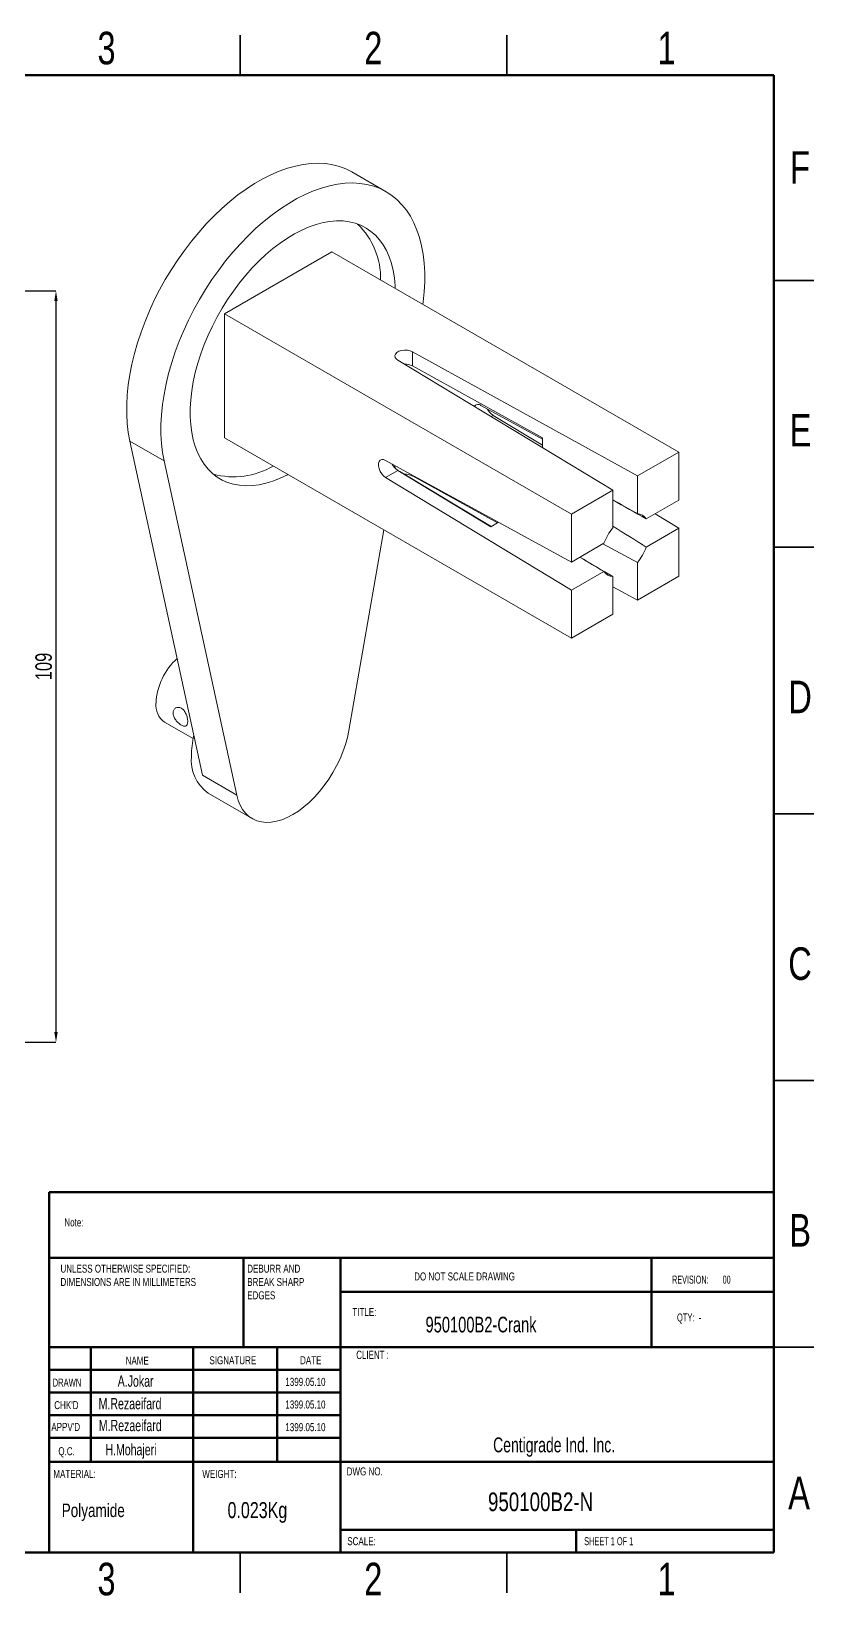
# Model space of a CAD drawing. Header units: millimetres. Extents: x 9379 to 9699, y 2898 to 3124.
# Drawn here: x 9585.7 to 9698.9, y 2897.8 to 3124.2 of the extents above; entities that cross this region are included whole.
import ezdxf

# ---------------------------------------------------------------- set-up
doc = ezdxf.new("R2010")
doc.units = ezdxf.units.MM
doc.styles.add('SLDTEXTSTYLE0', font='TXT', dxfattribs={"width": 0.75})
doc.styles.add('SLDTEXTSTYLE1', font='TXT', dxfattribs={"width": 0.686449})
doc.styles.add('SLDTEXTSTYLE2', font='TXT', dxfattribs={"width": 0.652778})
doc.styles.add('SLDTEXTSTYLE3', font='TXT', dxfattribs={"width": 0.6875})
doc.styles.add('SLDTEXTSTYLE4', font='TXT', dxfattribs={"width": 0.7})
doc.styles.add('SLDTEXTSTYLE5', font='TXT', dxfattribs={"width": 0.678571})
doc.dimstyles.new('SLDDIMSTYLE0', dxfattribs={"dimtxt": 2.38125, "dimasz": 1.5, "dimexe": 0, "dimexo": 0.0625, "dimgap": 0.595312, "dimtad": 1, "dimdec": 0, "dimrnd": 1e-09, "dimzin": 12, "dimdsep": 46, "dimtxsty": 'SLDTEXTSTYLE0', "dimcen": 0.09, "dimadec": 0, "dimazin": 3, "dimtfac": 1, "dimtdec": 0, "dimtofl": 0, "dimtmove": 0, "dimatfit": 3, "dimfxl": 1, "dimfrac": 2, "dimtolj": 1, "dimtzin": 12, "dimarcsym": 0})

# ---------------------------------------------------------------- blocks, each defined once
blk = doc.blocks.new('SW_NOTE_62')
at = {"color": 0, "linetype": 'Continuous', "lineweight": 0, "char_height": 1.5, "attachment_point": 1, "style": 'SLDTEXTSTYLE0'}
for s, insert in [('UNLESS OTHERWISE SPECIFIED:', (0, 1.93)), ('DIMENSIONS ARE IN MILLIMETERS', (0, -0.57))]:
    blk.add_mtext(s, dxfattribs=dict(at, insert=insert))
blk = doc.blocks.new('SW_NOTE_63')
at = {"color": 0, "linetype": 'Continuous', "lineweight": 0, "char_height": 1.5, "attachment_point": 1, "style": 'SLDTEXTSTYLE0'}
for s, insert in [('DEBURR AND', (0, 1.93)), ('BREAK SHARP', (0, -0.57)), ('EDGES', (0, -3.07))]:
    blk.add_mtext(s, dxfattribs=dict(at, insert=insert))
blk = doc.blocks.new('*D35')
at = {"color": 0, "lineweight": -2, "transparency": 16777216}
for p, q in [((9556.05, 3086.61), (9589.24, 3086.61)), ((9589.24, 3085.11), (9589.24, 2979.36)), ((9558.05, 2977.86), (9589.24, 2977.86))]:
    blk.add_line(p, q, dxfattribs=at)
at = {"color": 0, "transparency": 16777216}
for points in [[(9588.99, 3085.11), (9589.49, 3085.11), (9589.24, 3086.61)], [(9588.99, 2979.36), (9589.49, 2979.36), (9589.24, 2977.86)]]:
    blk.add_solid(points, dxfattribs=at)
at = {"layer": 'Defpoints', "color": 0, "transparency": 16777216}
for p in [(9555.99, 3086.61), (9557.99, 2977.86), (9589.24, 2977.86)]:
    blk.add_point(p, dxfattribs=at)
at = {"color": 0, "transparency": 16777216, "insert": (9587.46, 3032.24), "char_height": 2.381, "attachment_point": 5, "rotation": 90, "style": 'SLDTEXTSTYLE0'}
blk.add_mtext('\\A1;109', dxfattribs=at)

msp = doc.modelspace()

# ---------------------------------------------------------------- linework, layer by layer
at = {"linetype": 'Continuous', "lineweight": 35}
for p, q in [((9615.9, 3117.83), (9615.9, 3123.62)), ((9654.49, 3117.83), (9654.49, 3123.62)), ((9693.09, 3088.11), (9698.88, 3088.11)), ((9693.09, 3049.51), (9698.88, 3049.51)), ((9698.88, 3010.91), (9693.09, 3010.91)), ((9693.09, 3010.91), (9698.88, 3010.91)), ((9693.09, 2972.32), (9698.88, 2972.32)), ((9693.09, 2933.72), (9698.88, 2933.72)), ((9615.9, 2904), (9615.9, 2898.21)), ((9654.49, 2904), (9654.49, 2898.21))]:
    msp.add_line(p, q, dxfattribs=at)
at = {"linetype": 'Continuous', "lineweight": 70}
for p, q in [((9384.31, 3117.83), (9693.09, 3117.83)), ((9693.09, 3117.83), (9693.09, 2904)), ((9693.09, 2904), (9384.31, 2904))]:
    msp.add_line(p, q, dxfattribs=at)
at = {"lineweight": 18}
for p, q in [((9637, 3100.94), (9632.06, 3103.8)), ((9629.16, 3092.26), (9613.61, 3083.28)), ((9679.37, 3063.27), (9629.16, 3092.26)), ((9663.81, 3054.29), (9613.61, 3083.28)), ((9613.61, 3083.28), (9613.61, 3065.31)), ((9640.82, 3077.77), (9673.36, 3059.81)), ((9640.82, 3077.77), (9640.82, 3075.73)), ((9669.82, 3057.76), (9638.7, 3076.55)), ((9640.82, 3075.73), (9659.62, 3065.35)), ((9659.62, 3065.14), (9650.73, 3070.01)), ((9652.19, 3068.4), (9652.5, 3068.58)), ((9652.5, 3068.58), (9659.62, 3064.25)), ((9659.62, 3063.92), (9659.62, 3065.35)), ((9604.87, 3062), (9599.92, 3064.86)), ((9599.92, 3064.86), (9610.45, 3016.49)), ((9663.81, 3036.33), (9613.61, 3065.31)), ((9679.37, 3063.27), (9673.36, 3059.81)), ((9679.37, 3056.33), (9679.37, 3063.27)), ((9604.87, 3062), (9615.4, 3013.63)), ((9636.94, 3062.05), (9663.81, 3047.35)), ((9636.94, 3059.6), (9638.71, 3060.62)), ((9636.94, 3059.6), (9663.81, 3043.27)), ((9638.71, 3060.62), (9652.14, 3052.46)), ((9638.99, 3060.45), (9652.19, 3052.48)), ((9640.82, 3059.93), (9640.82, 3059.81)), ((9640.82, 3059.81), (9653.12, 3053.02)), ((9673.36, 3059.81), (9673.36, 3054.36)), ((9669.82, 3057.76), (9663.81, 3054.29)), ((9669.82, 3057.76), (9669.82, 3052.32)), ((9674.65, 3053.61), (9679.37, 3056.33)), ((9663.81, 3054.29), (9663.81, 3047.35)), ((9675.92, 3054.35), (9679.37, 3052.25)), ((9631.61, 3022.99), (9636.66, 3052)), ((9653.28, 3053.11), (9652.14, 3052.46)), ((9674.65, 3049.53), (9679.37, 3052.25)), ((9679.37, 3045.31), (9679.37, 3052.25)), ((9663.81, 3047.35), (9668.53, 3050.08)), ((9673.36, 3047.29), (9673.36, 3041.84)), ((9663.81, 3043.27), (9668.53, 3045.99)), ((9669.82, 3045.25), (9669.82, 3039.8)), ((9673.36, 3041.84), (9679.37, 3045.31)), ((9663.81, 3043.27), (9663.81, 3036.33)), ((9669.82, 3043.79), (9673.36, 3041.84)), ((9663.81, 3036.33), (9669.82, 3039.8)), ((9604.95, 3024.19), (9609.09, 3021.8)), ((9615.4, 3013.63), (9610.45, 3016.49)), ((9611.27, 3013.9), (9617.63, 3010.23))]:
    msp.add_line(p, q, dxfattribs=at)
at = {"linetype": 'Continuous', "lineweight": 50}
for p, q in [((9588.26, 2956.18), (9693.09, 2956.18)), ((9588.26, 2956.18), (9588.26, 2946.65)), ((9588.26, 2946.65), (9693.09, 2946.65)), ((9588.26, 2946.65), (9588.26, 2904.19)), ((9616.36, 2946.65), (9616.36, 2933.72)), ((9630.41, 2946.65), (9630.41, 2904)), ((9675.41, 2933.72), (9675.41, 2946.65)), ((9693.09, 2941.73), (9630.41, 2941.73)), ((9693.09, 2933.72), (9588.26, 2933.72)), ((9594.28, 2933.72), (9594.28, 2917.12)), ((9609.1, 2933.72), (9609.1, 2904.19)), ((9621.23, 2933.72), (9621.23, 2917.12)), ((9630.41, 2904.19), (9630.41, 2933.72)), ((9630.41, 2930.44), (9588.26, 2930.44)), ((9630.41, 2927.16), (9588.26, 2927.16)), ((9630.41, 2923.88), (9588.26, 2923.88)), ((9630.41, 2920.6), (9588.26, 2920.6)), ((9596.29, 2917.12), (9588.26, 2917.12)), ((9596.29, 2917.12), (9693.09, 2917.12)), ((9630.41, 2907.28), (9693.09, 2907.28)), ((9664.53, 2904), (9664.53, 2907.28))]:
    msp.add_line(p, q, dxfattribs=at)
at = {"lineweight": 18, "flags": 128}
for points in [[(9632.06, 3103.8), (9632.05, 3103.8), (9631.18, 3104.24), (9630.26, 3104.59), (9629.29, 3104.85), (9628.27, 3105.01), (9627.22, 3105.07), (9626.14, 3105.03), (9625.02, 3104.89), (9623.88, 3104.66), (9622.72, 3104.34), (9621.54, 3103.92), (9620.35, 3103.4), (9619.16, 3102.8), (9617.96, 3102.11), (9616.76, 3101.33), (9615.57, 3100.47), (9614.39, 3099.53), (9613.23, 3098.52), (9612.09, 3097.43), (9610.98, 3096.28), (9609.89, 3095.06), (9608.84, 3093.79), (9607.83, 3092.46), (9606.86, 3091.09), (9605.93, 3089.67), (9605.06, 3088.22), (9604.24, 3086.73), (9603.47, 3085.23), (9602.77, 3083.7), (9602.12, 3082.16), (9601.55, 3080.61), (9601.04, 3079.06), (9600.59, 3077.52), (9600.22, 3075.99), (9599.93, 3074.48), (9599.7, 3072.99), (9599.55, 3071.53), (9599.47, 3070.1), (9599.47, 3068.72), (9599.55, 3067.38), (9599.7, 3066.09), (9599.92, 3064.86)], [(9642.32, 3084.66), (9642.36, 3085), (9642.51, 3086.46), (9642.59, 3087.89), (9642.59, 3089.27), (9642.51, 3090.61), (9642.36, 3091.9), (9642.14, 3093.13), (9641.84, 3094.3), (9641.47, 3095.4), (9641.03, 3096.43), (9640.52, 3097.39), (9639.94, 3098.27), (9639.29, 3099.07), (9638.59, 3099.78), (9637.83, 3100.41), (9637, 3100.94), (9636.13, 3101.39), (9635.21, 3101.74), (9634.24, 3101.99), (9633.22, 3102.15), (9632.17, 3102.21), (9631.09, 3102.17), (9629.97, 3102.04), (9628.83, 3101.81), (9627.67, 3101.48), (9626.49, 3101.06), (9625.3, 3100.55), (9624.11, 3099.94), (9622.91, 3099.25), (9621.71, 3098.47), (9620.52, 3097.61), (9619.34, 3096.67), (9618.18, 3095.66), (9617.04, 3094.57), (9615.92, 3093.42), (9614.84, 3092.2), (9613.79, 3090.93), (9612.78, 3089.6), (9611.81, 3088.23), (9610.88, 3086.81), (9610.01, 3085.36), (9609.19, 3083.88), (9608.42, 3082.37), (9607.72, 3080.84), (9607.07, 3079.3), (9606.5, 3077.75), (9605.99, 3076.21), (9605.54, 3074.66), (9605.17, 3073.13), (9604.87, 3071.62), (9604.65, 3070.13), (9604.5, 3068.67), (9604.42, 3067.24), (9604.42, 3065.86), (9604.5, 3064.52), (9604.65, 3063.23), (9604.87, 3062), (9604.87, 3062)], [(9638.34, 3086.96), (9638.32, 3087.32), (9638.21, 3088.46), (9638.02, 3089.55), (9637.77, 3090.57), (9637.44, 3091.53), (9637.04, 3092.42), (9636.58, 3093.24), (9636.05, 3093.98), (9635.46, 3094.64), (9634.81, 3095.21), (9634.1, 3095.69), (9633.34, 3096.09), (9632.53, 3096.39), (9631.67, 3096.6), (9630.78, 3096.71), (9629.85, 3096.73), (9628.88, 3096.65), (9627.89, 3096.48), (9626.88, 3096.21), (9625.85, 3095.85), (9624.81, 3095.4), (9623.77, 3094.86), (9622.72, 3094.23), (9621.68, 3093.52), (9620.64, 3092.73), (9619.62, 3091.87), (9618.62, 3090.93), (9617.64, 3089.93), (9616.69, 3088.87), (9615.78, 3087.75), (9614.91, 3086.57), (9614.07, 3085.36), (9613.29, 3084.1), (9612.55, 3082.82), (9611.87, 3081.5), (9611.25, 3080.17), (9610.69, 3078.82), (9610.19, 3077.47), (9609.76, 3076.12), (9609.4, 3074.77), (9609.11, 3073.44), (9608.89, 3072.13), (9608.74, 3070.85), (9608.67, 3069.6), (9608.67, 3068.39), (9608.74, 3067.22), (9608.89, 3066.11), (9609.11, 3065.05), (9609.4, 3064.06), (9609.76, 3063.13), (9610.19, 3062.28), (9610.69, 3061.5), (9611.25, 3060.8), (9611.87, 3060.19), (9612.55, 3059.66), (9613.29, 3059.22), (9614.07, 3058.87), (9614.91, 3058.62), (9615.78, 3058.46), (9616.69, 3058.39), (9617.64, 3058.42), (9618.62, 3058.55), (9619.62, 3058.77), (9620.64, 3059.08), (9621.68, 3059.49), (9622.72, 3059.98), (9622.78, 3060.02)], [(9638.7, 3076.55), (9638.44, 3076.74), (9638.3, 3076.97), (9638.26, 3077.22), (9638.36, 3077.46), (9638.56, 3077.68), (9638.86, 3077.85), (9639.24, 3077.97), (9639.65, 3078.02), (9640.08, 3078), (9640.48, 3077.92), (9640.82, 3077.77)], [(9636.94, 3062.05), (9636.64, 3062.17), (9636.37, 3062.19), (9636.14, 3062.09), (9635.98, 3061.89), (9635.89, 3061.6), (9635.89, 3061.26), (9635.98, 3060.87), (9636.14, 3060.48), (9636.37, 3060.12), (9636.64, 3059.82), (9636.94, 3059.6)], [(9615.4, 3013.63), (9615.61, 3012.86), (9615.89, 3012.16), (9616.25, 3011.54), (9616.68, 3011), (9617.16, 3010.54), (9617.71, 3010.18), (9618.31, 3009.92), (9618.96, 3009.75), (9619.65, 3009.68), (9620.38, 3009.71), (9621.13, 3009.84), (9621.91, 3010.07), (9622.71, 3010.39), (9623.51, 3010.81), (9624.31, 3011.32), (9625.1, 3011.91), (9625.88, 3012.58), (9626.63, 3013.32), (9627.36, 3014.13), (9628.05, 3015), (9628.7, 3015.92), (9629.3, 3016.88), (9629.85, 3017.87), (9630.34, 3018.88), (9630.76, 3019.91), (9631.12, 3020.95), (9631.4, 3021.98), (9631.61, 3022.99)]]:
    msp.add_lwpolyline(points, dxfattribs=at)
at = {"lineweight": 18}
for centre, radius, start, end in [((9625.21, 3088.38), 11.01, 358.9749, 45.7584), ((9639.78, 3073.71), 2.27, 62.6056, 93.4715), ((9650.31, 3069.52), 0.644, 49.8275, 147.3715), ((9653.72, 3070.5), 2.27, 206.3394, 237.3928), ((9614.97, 3070.78), 11.1, 254.463, 300.8144), ((9639.93, 3062.54), 2.27, 206.3394, 237.3928), ((9638.89, 3061.25), 0.627, 173.5003, 236.3998), ((9639.78, 3057.79), 2.27, 62.6056, 93.4715), ((9673.22, 3052.63), 1.73, 34.4414, 85.5479), ((9676.49, 3046.97), 8.55, 141.2895, 158.7105), ((9666.69, 3052.63), 8.55, 321.2895, 338.7105), ((9669.96, 3046.97), 1.73, 214.4414, 265.5479), ((9613.06, 3026.47), 9.36, 132.2269, 177.1634), ((9606.71, 3026.64), 3.02, 174.4209, 234.2669), ((9622.58, 3019.15), 13.75, 166.9116, 179.4703), ((9614.69, 3018.69), 5.89, 174.2661, 234.4217)]:
    msp.add_arc(centre, radius, start, end, dxfattribs=at)
for centre, major_axis, ratio, start_param, end_param in [((9592.02, 3095.74), (162.67, -89.87), 0.01923, 1.057821, 1.08274), ((9604.41, 3088.58), (134.39, -73.44), 0.022768, 1.03333, 1.07496), ((9604.41, 3088.58), (134.38, -81.61), 0.02277, 1.034715, 1.076345), ((9592.02, 3095.74), (162.67, -89.87), 0.01923, 5.211475, 5.246611), ((9604.41, 3088.58), (134.38, -81.61), 0.02277, 5.194137, 5.223505), ((9592.02, 3095.74), (155.6, -93.95), 0.01923, 5.212462, 5.247599)]:
    msp.add_ellipse(centre, major_axis=major_axis, ratio=ratio, start_param=start_param, end_param=end_param, dxfattribs=at)
msp.add_open_spline([(9606.18, 3025.51), (9606.18, 3025.59), (9606.19, 3025.66), (9606.22, 3025.81), (9606.25, 3025.88), (9606.32, 3026), (9606.36, 3026.06), (9606.45, 3026.16), (9606.5, 3026.2), (9606.67, 3026.3), (9606.81, 3026.33), (9607.09, 3026.32), (9607.24, 3026.28), (9607.45, 3026.16), (9607.51, 3026.11), (9607.64, 3025.99), (9607.71, 3025.93), (9607.88, 3025.71), (9607.98, 3025.55), (9608.1, 3025.27), (9608.13, 3025.18), (9608.2, 3025), (9608.22, 3024.9), (9608.26, 3024.72), (9608.28, 3024.63), (9608.3, 3024.45), (9608.3, 3024.36), (9608.3, 3024.12), (9608.28, 3023.98), (9608.22, 3023.81), (9608.2, 3023.77), (9608.13, 3023.69), (9608.1, 3023.66), (9608.02, 3023.61), (9607.97, 3023.59), (9607.88, 3023.58), (9607.82, 3023.58), (9607.65, 3023.61), (9607.52, 3023.66), (9607.31, 3023.79), (9607.24, 3023.83), (9607.09, 3023.94), (9607.02, 3024), (9606.81, 3024.19), (9606.67, 3024.34), (9606.45, 3024.66), (9606.35, 3024.83), (9606.25, 3025.08), (9606.22, 3025.17), (9606.19, 3025.34), (9606.18, 3025.42), (9606.18, 3025.51)], degree=3, knots=[0, 0, 0, 0, 0.03125, 0.03125, 0.0625, 0.0625, 0.09375, 0.09375, 0.125, 0.125, 0.1875, 0.1875, 0.25, 0.25, 0.28125, 0.28125, 0.3125, 0.3125, 0.375, 0.375, 0.40625, 0.40625, 0.4375, 0.4375, 0.46875, 0.46875, 0.5, 0.5, 0.5625, 0.5625, 0.59375, 0.59375, 0.625, 0.625, 0.65625, 0.65625, 0.6875, 0.6875, 0.75, 0.75, 0.78125, 0.78125, 0.8125, 0.8125, 0.875, 0.875, 0.9375, 0.9375, 0.96875, 0.96875, 1, 1, 1, 1], dxfattribs=at)

# ---------------------------------------------------------------- block references
at = {"linetype": 'Continuous', "lineweight": 0, "xscale": 0.7719419008276984, "yscale": 0.7719419008276984, "zscale": 0.7719419008276984}
for name, p in [('SW_NOTE_62', (9589.89, 2944.19)), ('SW_NOTE_63', (9616.91, 2944.19))]:
    msp.add_blockref(name, p, dxfattribs=at)

# ---------------------------------------------------------------- texts
at = {"linetype": 'Continuous', "lineweight": 0}
for s, insert, char_height, attachment_point, style in [('3', (9596.55, 3124.09), 4.71, 2, 'SLDTEXTSTYLE0'), ('2', (9635.15, 3124.09), 4.71, 2, 'SLDTEXTSTYLE0'), ('1', (9677.6, 3124.09), 4.71, 2, 'SLDTEXTSTYLE0'), ('F', (9696.9, 3106.81), 4.71, 2, 'SLDTEXTSTYLE0'), ('E', (9696.96, 3068.79), 4.71, 2, 'SLDTEXTSTYLE0'), ('D', (9696.9, 3030.19), 4.71, 2, 'SLDTEXTSTYLE0'), ('C', (9696.9, 2991.6), 4.71, 2, 'SLDTEXTSTYLE0'), ('Note:', (9590.45, 2952.37), 1.158, 1, 'SLDTEXTSTYLE0'), ('B', (9696.91, 2953), 4.71, 2, 'SLDTEXTSTYLE0'), ('DO NOT SCALE DRAWING', (9641.07, 2944.55), 1.1579, 1, 'SLDTEXTSTYLE0'), ('REVISION:       00', (9678.39, 2944.09), 1.1579, 1, 'SLDTEXTSTYLE2'), ('TITLE:', (9632.12, 2939.4), 1.158, 1, 'SLDTEXTSTYLE0'), ('QTY:  -', (9679.1, 2938.61), 1.158, 1, 'SLDTEXTSTYLE5'), ('950100B2-Crank', (9642.71, 2938.14), 2.2695, 1, 'SLDTEXTSTYLE4'), ('NAME', (9599.32, 2932.37), 1.158, 1, 'SLDTEXTSTYLE0'), ('SIGNATURE', (9611.44, 2932.42), 1.158, 1, 'SLDTEXTSTYLE0'), ('DATE', (9624.56, 2932.42), 1.158, 1, 'SLDTEXTSTYLE0'), ('CLIENT :', (9632.69, 2933.24), 1.225, 1, 'SLDTEXTSTYLE4'), ('A.Jokar', (9598.17, 2929.64), 1.634, 1, 'SLDTEXTSTYLE4'), ('DRAWN', (9588.76, 2929.19), 1.158, 1, 'SLDTEXTSTYLE1'), ('1399.05.10', (9622.43, 2929.3), 1.158, 1, 'SLDTEXTSTYLE0'), ("CHK'D", (9588.99, 2925.93), 1.158, 1, 'SLDTEXTSTYLE0'), ('M.Rezaeifard', (9595.41, 2926.38), 1.6339, 1, 'SLDTEXTSTYLE4'), ('1399.05.10', (9622.43, 2926.02), 1.158, 1, 'SLDTEXTSTYLE0'), ("APPV'D", (9588.57, 2922.77), 1.158, 1, 'SLDTEXTSTYLE0'), ('M.Rezaeifard', (9595.44, 2923.22), 1.6339, 1, 'SLDTEXTSTYLE4'), ('1399.05.10', (9622.43, 2922.74), 1.158, 1, 'SLDTEXTSTYLE0'), ('Centigrade Ind. Inc.', (9652.49, 2920.68), 2.1614, 1, 'SLDTEXTSTYLE4'), ('Q.C.', (9589.58, 2919.26), 1.158, 1, 'SLDTEXTSTYLE0'), ('H.Mohajeri', (9596.39, 2919.72), 1.634, 1, 'SLDTEXTSTYLE4'), ('MATERIAL:', (9588.86, 2915.97), 1.158, 1, 'SLDTEXTSTYLE0'), ('WEIGHT:', (9610.41, 2915.97), 1.157, 1, 'SLDTEXTSTYLE0'), ('DWG NO.', (9631.3, 2916.34), 1.158, 1, 'SLDTEXTSTYLE0'), ('A', (9696.76, 2914.98), 4.71, 2, 'SLDTEXTSTYLE0'), ('950100B2-N', (9651.75, 2912.71), 2.702, 1, 'SLDTEXTSTYLE0'), ('0.023Kg', (9614.06, 2911.32), 2.314, 1, 'SLDTEXTSTYLE0'), ('SCALE:', (9631.39, 2906.24), 1.158, 1, 'SLDTEXTSTYLE0'), ('SHEET 1 OF 1', (9665.67, 2906.24), 1.1579, 1, 'SLDTEXTSTYLE3'), ('3', (9596.55, 2902.54), 4.71, 2, 'SLDTEXTSTYLE0'), ('2', (9635.15, 2902.54), 4.71, 2, 'SLDTEXTSTYLE0'), ('1', (9677.6, 2902.54), 4.71, 2, 'SLDTEXTSTYLE0')]:
    msp.add_mtext(s, dxfattribs=dict(at, insert=insert, char_height=char_height, attachment_point=attachment_point, style=style))
at = {"color": 7, "linetype": 'Continuous', "lineweight": 0, "insert": (9590.07, 2911.1), "char_height": 1.949, "attachment_point": 1, "style": 'SLDTEXTSTYLE0'}
msp.add_mtext('Polyamide', dxfattribs=at)

# ---------------------------------------------------------------- dimensions: what is measured, and where the dimension line sits
dim = msp.add_linear_dim(base=(9589.24, 2977.86), p1=(9555.99, 3086.61), p2=(9557.99, 2977.86), angle=90, dimstyle='SLDDIMSTYLE0')
dim.commit()
dim.dimension.update_dxf_attribs({"geometry": '*D35', "text_midpoint": (9587.46, 3032.24)})

doc.saveas('drawing.dxf')
